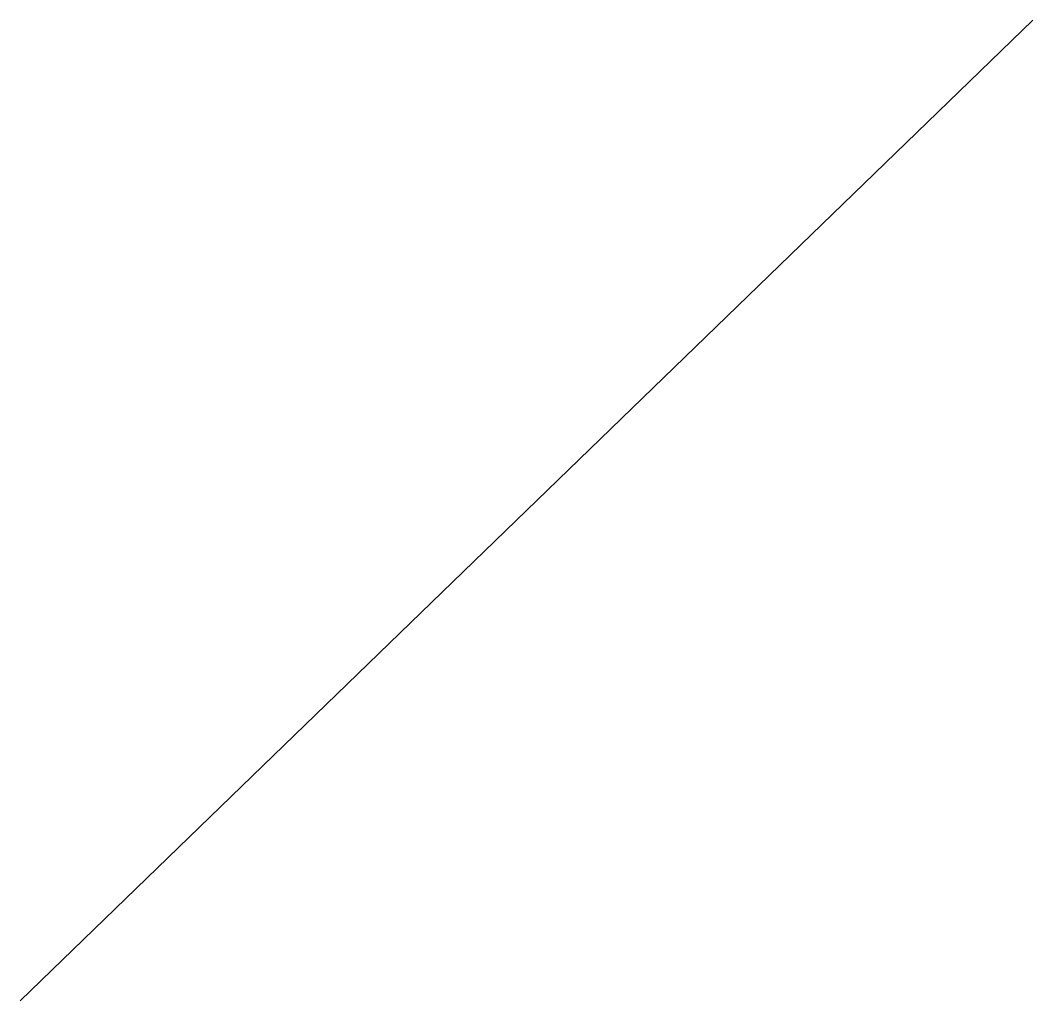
# Model space of a CAD drawing. Header units: millimetres. Extents: x -39.8 to -25.1, y 24.3 to 38.5.
import ezdxf

# ---------------------------------------------------------------- set-up
doc = ezdxf.new("R2010")
doc.units = ezdxf.units.MM
doc.layers.add('Default', color=18, linetype='Continuous', true_color=0x000000)

msp = doc.modelspace()

# ---------------------------------------------------------------- linework, layer by layer
at = {"layer": 'Default'}
msp.add_line((-39.828, 24.282), (-25.103, 38.539), dxfattribs=at)

doc.saveas('drawing.dxf')
